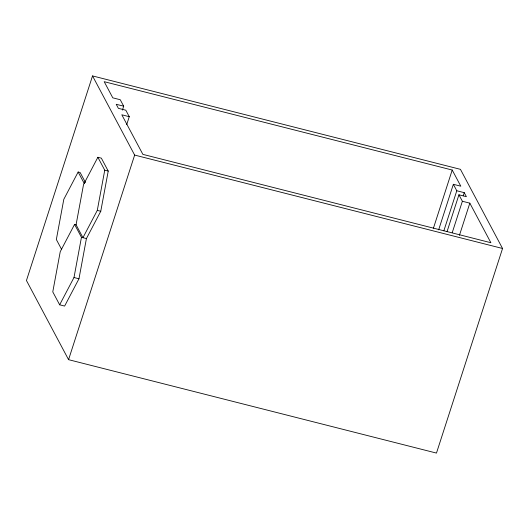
<?xml version="1.0" encoding="UTF-8"?>
<svg xmlns="http://www.w3.org/2000/svg" width="529" height="529" viewBox="0 0 529 529"><rect width="100%" height="100%" fill="white"/><g stroke="black" fill="none" stroke-linecap="round" stroke-linejoin="round"><path stroke-width="0.79" d="M76.07 224.765L83.536 184.555L97.872 157.272L101.35 158.151L108.227 171.072L100.761 211.283L86.425 238.572L78.966 278.783L64.624 306.073L59.651 304.81L52.774 291.882L60.24 251.672L74.576 224.389L76.07 224.765L82.947 237.686L97.283 210.403L104.749 170.193L97.872 157.272M59.651 304.81L73.994 277.52L81.453 237.309L74.576 224.389M92.529 75.918L26.45 280.515L68.565 359.667L436.471 453.082L502.55 248.485L460.435 169.333L92.529 75.918L134.644 155.076L68.565 359.667M122.417 110.111L123.68 106.184L120.248 99.723L112.789 97.832L104.193 81.678L452.216 170.04L460.805 186.195L453.353 184.297L438.634 229.87M126.735 124.54L129.268 116.684L125.829 110.224L118.377 108.333L116.228 104.292L123.68 106.184M433.436 228.178L452.216 170.04M443.844 230.829L456.785 190.764L453.353 184.297M447.012 231.728L458.934 194.798L466.393 196.695L464.244 192.655L456.785 190.764M463.232 195.796L464.244 192.655M452.222 232.687L462.372 201.258L458.934 194.798M459.43 235.365L469.831 203.156L462.372 201.258M85.486 182.565L80.137 172.514L78.147 172.011L63.811 199.301L56.345 239.511L61.695 249.562M129.268 116.684L121.815 114.793L142.87 154.369L490.886 242.732L469.831 203.156M134.644 155.076L502.55 248.485M104.749 170.193L108.227 171.072M97.283 210.403L100.761 211.283M81.453 237.309L86.425 238.572M73.994 277.52L78.966 278.783M78.147 172.011L84.263 183.497"/></g></svg>
